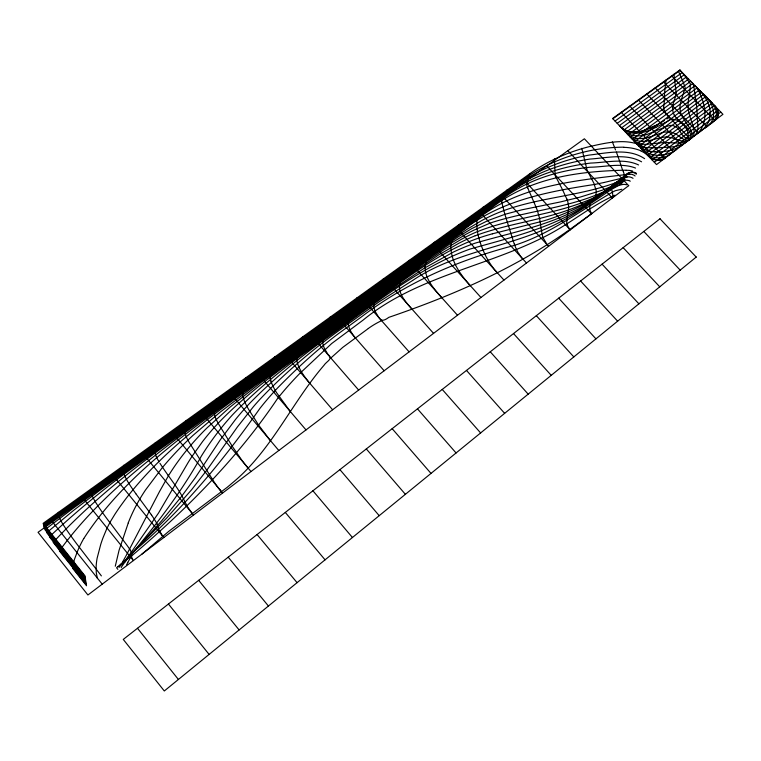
<?xml version="1.0" encoding="UTF-8"?>
<svg xmlns="http://www.w3.org/2000/svg" width="761" height="761" viewBox="0 0 761 761"><rect width="100%" height="100%" fill="white"/><g stroke="black" fill="none" stroke-linecap="round" stroke-linejoin="round"><path stroke-width="1.14" d="M554.417 158.916L555.169 175.601L562.094 188.852M155.044 452.472L155.425 442.56M568.543 209.304L567.592 214.688M186.264 420.405L185.161 431.82A25.417 5.765 53.2 0 0 185.199 433.304M666.103 79.895L664.657 91.643L664.106 104.305A22.155 17.56 32.3 0 0 663.735 105.912M115.272 566.232L119.058 550.298L128.286 522.912M216.4 398.754L214.374 412.31L214.688 415.487A18.53 4.633 53.3 0 0 214.897 416.229L215.04 416.648A18.977 4.747 53.3 0 0 215.487 417.875A18.102 4.528 53.3 0 0 215.782 418.588L218.16 423.306M672.791 104.885L676.31 94.145L674.512 78.497M245.841 377.608L242.711 393.399A29.555 8.086 53.2 0 0 242.626 394.655M274.607 356.947L270.05 377.446M567.506 215.049L566.698 222.583L567.877 226.417L569.856 229.441L592.087 213.365M302.735 336.743L296.685 358.26C296.79 366.45 303.487 375.373 308.814 382.117A28.642 9.113 53.4 0 0 309.727 383.192M528.286 178.131L526.793 185.484A12.889 6.592 54.4 0 0 526.907 185.817L527.392 187.044M528.353 177.893L530.046 173.451M681.39 99.691L683.797 92.138M683.892 91.834L685.176 87.667L682.921 81.408M330.226 316.985L322.683 340.804C322.293 345.77 325.432 350.222 327.934 354.274C333.689 359.059 326.754 360.98 323.901 365.413C291.396 403.121 271.277 450.988 232.181 483.092A317.242 272.942 -4.6 0 1 227.101 487.392L168.828 531.283L141.936 554.113M623.639 180.262A20.804 11.643 53.8 0 1 623.468 180.642C622.374 185.798 615.896 180.1 613.271 184.837C608.458 193.208 616.248 185.779 620.044 185.142A20.176 16.704 32.9 0 1 622.412 184.562L623.192 184.447A8.038 6.64 32.4 0 1 625.095 184.476L626.636 184.799M357.128 297.665L348.49 322.36A14.012 5.013 53.6 0 0 355.52 338.055M130.483 554.683L134.668 550.679M383.439 278.764L374.231 302.983C372.947 306.312 374.488 309.889 375.991 312.866C379.977 318.916 380.595 323.463 388.89 317.327C452.462 295.572 514.883 268.595 569.856 229.441M131.691 554.084L122.892 563.34M409.19 260.272L400.762 280.895C396.043 291.273 404.919 301.109 411.359 308.405M434.388 242.169L426.921 259.349C420.557 273.808 432.752 287.553 441.77 297.684M121.199 567.639L121.446 567.088A10.873 10.226 -24.3 0 1 121.589 566.831L126.916 559.192L132.747 552.534M459.054 224.447L451.33 242.207A39.715 17.826 53.4 0 0 450.883 245.213C450.322 260.909 460.357 274.445 470.288 285.651M483.206 207.097L477.309 219.444A21.812 10.245 53.9 0 0 476.947 221.118C476.11 231.135 479.858 243.13 484.243 252.795A39.23 18.407 53.3 0 0 495.259 270.564M506.874 190.098L501.956 199.896A5.527 2.702 54.4 0 0 501.803 200.685L501.775 201.399A10.407 5.099 54.3 0 0 501.775 201.77M127.877 562.303L126.649 564.7M127.991 562.084L129.551 559.24M125.879 556.091L159.591 491.406L168.495 475.663A243.748 238.374 55.5 0 1 189.413 446.945L192.818 442.94A301.841 290.75 65.9 0 1 206.992 427.92L230.126 407.04L261.813 381.832L413.137 272.124M125.46 556.852L122.825 561.561M83.796 538.522C119.077 483.711 171.976 443.463 223.991 405.546L440.885 248.733L458.151 236.871L471.734 228.623L488.286 220.433L505.247 214.221L521.58 209.884L560.429 201.941L580.139 197.118L602.588 190.088L623.05 181.67M128.257 556.557L158.497 513.076L188.1 462.593A252.909 244.909 53.7 0 1 192.01 456.4L202.597 441.523A270.136 260.642 57.2 0 1 220.091 421.204C240.371 400.391 263.23 382.269 286.478 364.909L390.735 289.332C414.678 272.229 438.831 254.916 465.894 243.016A232.866 208.638 42.3 0 1 492.377 233.827M128.238 556.586L125.47 560.362A25.836 24.428 -24.3 0 0 125.146 560.828M124.775 562.122C153.037 528.924 180.081 494.488 201.265 456.258A304.039 289.351 59.6 0 1 232.2 415.164C253.442 392.781 277.394 373.118 302.107 354.702L389.328 291.501M330.845 358.012L342.783 347.358L368.343 328.505M132.852 552.438L166.982 517.718L191.591 489.742L207.059 469.87L237.403 426.969L253.261 406.878A305.846 288.257 57.2 0 1 259.577 399.706C283.482 374.364 310.069 351.582 338.226 331.073L379.273 301.679L412.605 280.486M126.745 558.488L130.426 554.817L132.747 559.43M124.88 560.296L117.974 566.584M122.768 563.454L119.981 566.213A6.25 5.86 -24.4 0 0 119.03 567.43M134.887 550.479C183.239 509.366 223.487 460.139 259.91 408.41A339.558 316.024 59.2 0 1 277.432 388.129C296.666 368.514 316.899 349.708 338.949 333.251L361.627 316.757C406.326 282.616 458.512 260.1 512.705 245.87C550.155 234.531 580.871 209.931 614.469 191.087A39.049 32.495 33.8 0 1 615.62 190.621L621.832 189.251M616.258 184.485C622.393 180.899 628.082 168.2 636.453 173.299M616.172 184.562C574.926 215.182 519.801 213.527 473.903 233.104A234.569 208.847 42.1 0 0 461.394 239.277L443.739 249.741L422.916 263.943L256.067 384.676L220.053 412.234L193.104 435.292A376.343 356.633 76.1 0 0 173.85 454.536L172.271 456.248A329.304 316.471 74.7 0 0 161.855 468.215L145.465 490.065A170.968 168.98 -4.7 0 0 128.229 522.893M714.427 120.761C720.248 117.327 718.47 108.252 713.361 104.466M614.821 184.048L608.762 188.424M614.898 183.981L626.512 174.041A14.259 11.719 32.6 0 1 629.575 172.538M715.188 120.143L715.245 120.095A12.024 9.474 33 0 0 714.769 105.865M117.698 566.821L116.595 567.773L117.86 569.352M613.908 184.162L614.479 183.705M614.764 183.449L626.341 175.068M613.727 184.314L610.55 186.921M690.655 138.759L691.074 138.359A6.259 4.994 33 0 0 691.892 136.847L692.072 135.858A11.615 9.284 32.8 0 0 691.682 132.281L690.969 130.445A24.362 19.529 32.5 0 0 689.675 128.076L689.485 127.753A47.058 37.983 32 0 0 688.686 126.507L687.877 125.318M714.826 120.447L671.668 75.929M696.267 257.028L164.3 690.978L123.272 639.421L660.053 218.721M691.654 137.998L692.187 137.522A10.435 8.323 32.8 0 0 692.805 136.771A9.084 7.249 32.9 0 0 693.499 135.515L693.775 134.649A16.219 12.947 32.6 0 0 694.099 130.854L693.652 128.143A44.909 36.09 31.7 0 0 692.662 124.823L689.875 116.557A52.167 40.809 34 0 1 688.058 105.969A50.264 39.344 33.9 0 1 688.334 100.88L689.942 90.169A68.794 54.497 29.4 0 0 690.237 87.02L690.398 84.138A11.453 8.989 31.4 0 0 690.398 83.853L684.71 75.739M610.255 187.815L595.016 197.793A166.745 135.173 24.3 0 1 592.21 199.306C555.92 219.549 513.513 221.318 475.216 235.767M693.528 136.58L693.956 136.238A18.521 14.754 32.5 0 0 694.983 135.23A16.266 12.956 32.6 0 0 696.591 132.814L696.686 132.614A23.715 18.901 32.3 0 0 697.951 128.2L696.686 106.407L693.813 86.012A12.908 10.15 31.6 0 0 693.385 84.766M612.9 185.265L619.207 180.633A37.137 30.697 33.6 0 1 621.071 179.51L627.302 176.828M608.895 188.328L611.283 186.502M608.667 188.395L607.392 189.375M608.79 188.3L607.116 189.689M612.653 185.456L611.359 186.445M696.258 134.516C708.9 124.243 705.694 105.037 699.292 92.1A40.428 32.067 31.4 0 0 698.046 89.808L696.971 88.105M699.835 131.805L701.594 130.407A46.649 36.947 31.5 0 0 705.932 125.965C713.114 117.346 710.508 104.818 704.401 96.4A33.265 26.359 32 0 0 702.393 93.66L700.824 91.739A36.309 28.794 31.9 0 0 699.692 90.464L698.265 88.961M607.135 189.565L593.58 198.963A208.162 167.82 22.6 0 1 582.983 204.985L578.645 207.192A258.93 206.374 21 0 1 562.655 214.269L560.572 215.097A276.823 219.606 20.6 0 1 543.706 220.909L492.367 233.817M606.859 189.889L603.511 192.381M704.153 128.533C719.364 120.837 714.179 101.774 702.508 93.308M709.433 124.538C720.857 118.973 716.615 105.075 707.996 98.949M654.346 162.274L720.791 112.095M652.148 159.962L718.641 109.879M647.601 155.206L714.332 105.456M649.951 157.66L716.482 107.672M644.89 152.352L645.556 152.999L712.182 103.249M641.181 148.462L707.835 98.787M643.368 150.764L710.032 101.042M676.672 149.337C669.566 154.673 659.968 156.804 651.368 154.321A18.939 15.268 32 0 1 649.732 153.798L646.232 152.219A18.207 14.668 32 0 1 644.881 151.429L644.767 151.353A18.388 14.82 32 0 1 644.063 150.887L643.169 150.221A17.608 14.202 32 0 1 641.371 148.652L640.8 148.072M665.59 157.727C660.158 161.465 652.291 159.762 647.754 155.358M638.993 146.169L705.732 96.637M683.159 144.428L682.446 144.951A51.501 41.104 31 0 1 654.926 151.734M634.617 141.584L701.452 92.233M703.592 94.431L637.043 144.133A25.084 20.166 31.8 0 0 639.078 146.045L639.316 146.245A18.968 15.287 31.8 0 0 641.951 148.148L642.864 148.69M632.439 139.301L699.311 90.036M630.251 137.009L697.171 87.838M625.894 132.443L692.9 83.444M628.072 134.726L695.031 85.641M603.254 192.571L600.914 194.274M687.668 141.023L687.326 141.27A45.289 36.09 31.3 0 1 685.128 142.716M623.716 130.16L690.76 81.256M686.498 76.88L619.368 125.603L623.449 129.38L629.357 131.558M688.629 79.068L621.547 127.877C627.835 133.204 636.976 132.538 644.424 130.502A63.467 50.511 29.2 0 0 647.031 129.579L655.421 125.793L664.458 120.542M617.2 123.33L684.367 74.692M612.862 118.783L680.115 70.316M615.031 121.056L682.237 72.504M610.018 188.509L608.79 189.375M610.189 188.386L621.214 181.489A17.493 14.449 32.8 0 1 621.556 181.346M679.82 70.022L612.586 118.488L656.543 164.576L722.95 114.312L679.82 70.022L684.244 75.13M600.258 194.749C564.025 222.897 518.108 230.707 475.197 243.13A244.595 219.805 43.6 0 0 453.613 251.958L424.286 268.205L389.489 291.387M600.22 195.52L608.581 189.527M599.953 195.701L599.173 196.271M509.927 192.39C533.537 175.411 562.027 166.583 590.65 163.073C606.298 162.54 623.963 158.041 638.565 164.947M598.507 196.738C561.238 225.836 514.588 236.481 470.098 249.047C432.885 262.326 400.115 285.128 368.153 307.872L323.415 340.348C297.494 359.182 272.771 379.796 250.302 402.674A301.394 285.717 57.9 0 0 235.453 419.539L220.176 439.953L195.263 477.737L181.213 496.876L161.437 521.057L131.653 554.132A21.432 3.177 52.9 0 1 131.415 554.36L130.806 554.493M689.247 139.824L688.829 140.11A12.071 9.636 32.7 0 1 687.64 140.728A8.552 6.83 32.8 0 1 684.89 141.318M413.366 271.962L438.526 255.002L458.655 243.368A226.502 202.226 41.7 0 1 475.206 235.748M669.385 117.375L666.921 118.973M610.693 189.965C588.824 204.68 567.259 220.214 542.65 230.183C499.796 248.267 451.977 253.832 412.69 280.429M610.921 189.822L611.768 189.403L613.185 196.747M670.745 119.458L665.152 122.588M665.085 122.616L656.001 127.315M381.546 320.647L380.348 321.247A95.934 88.314 29.1 0 0 368.314 328.476M655.83 127.401C645.775 132.509 632.343 136.78 622.584 128.97M625.047 179.358L620.986 180.928M657.523 124.671L641.171 131.396A29.337 23.515 30.3 0 1 629.965 131.691M605.727 190.887C570.103 207.667 530.303 210.502 493.109 222.098A188.88 167.192 38.5 0 0 488.724 223.686L473.808 230.193A243.368 216.01 42.7 0 0 465.58 234.493L450.645 243.463L432.971 255.572L242.749 393.152C203.929 421.366 165.422 450.94 134.507 487.963A295.344 287.725 85.2 0 0 124.414 500.681L120.514 506.027A224.314 222.583 -67.6 0 0 114.854 514.341L110.83 520.924A106.198 102.212 -20.1 0 0 106.264 529.932L103.087 537.608A138.207 134.45 -20.8 0 0 100.766 544.305L97.142 558.127A66.673 63.325 -22.5 0 0 96.152 566.384L96.286 572.814L97.465 578.617M606.041 190.754L621.851 183.477M665.085 127.106L646.983 134.488A52.395 41.807 29.8 0 1 644.12 135.182L642.731 135.448A30.174 24.19 30.5 0 1 636.196 135.839L633.713 135.563A14.944 12.033 30.9 0 1 632.21 135.239L631.183 134.944A19.757 15.886 30.8 0 1 628.415 133.86L627.425 133.356A8.257 6.659 30.9 0 1 625 131.51M689.342 139.748L689.162 139.824A6.259 4.994 33 0 1 687.944 140.129M620.843 180.975L618.722 181.717M615.24 182.916L618.55 181.774M614.888 183.049C573.499 198.003 527.773 197.66 487.944 217.351A219.111 192.914 40.6 0 0 481.818 220.509L467.302 229.118L451.682 239.829L199.087 422.355C147.948 459.53 96.818 499.302 59.387 550.907L86.421 584.838M615.031 195.196C590.117 206.164 568.21 225.266 543.392 237.308C484.224 267.149 415.316 277.213 362.892 320.257L331.701 343.525L299.748 373.499A390.764 357.185 61.4 0 0 285.365 389.118A351.449 324.272 58.9 0 0 277.508 398.602C237.717 457.694 187.444 508.434 133.375 554.455A24.98 23.648 -23.7 0 0 129.617 559.021M650.084 136.923L648.172 137.446M650.132 136.913L662.327 132.614A37.812 30.526 33.6 0 1 664.011 132.129L670.622 131.767L676.558 134.374A30.602 24.742 32.7 0 1 677.366 134.982L680.534 137.399M648.096 137.465L645.946 137.941A39.981 32 30.3 0 1 643.511 138.34L642.931 138.407A24.457 19.653 30.8 0 1 636.034 138.264M604.272 182.45L625.704 177.284A7.791 6.411 32.4 0 1 631.849 177.646L632.534 178.026A4.785 3.929 32.4 0 1 633.066 178.321M604.167 182.469L595.254 184.352M595.073 184.381C547.711 191.591 498.341 200.714 460.415 232.428L167.896 443.682C126.887 473.123 87.639 505.333 53.184 542.346L86.278 583.877M629.794 174.107C576.771 180.576 520.048 184.78 476.633 219.644L134.297 466.712C104.504 488.182 76.09 511.592 49.389 536.809L86.136 582.926M670.241 125.508L670.65 125.46A7.857 6.288 32.5 0 1 672.191 125.47A7.325 5.86 32.4 0 1 674.902 126.345L675.292 126.535M645.556 141.166L645.318 141.194A32.314 25.922 30.7 0 1 643.597 141.327L642.969 141.356M689.685 138.426C684.995 139.387 681.913 134.992 680.115 131.349M666.313 137.056L667.121 137.075A16.276 13.118 32.9 0 1 668.605 137.189A21.089 17.018 33 0 1 671.725 137.808A35.738 28.975 33.3 0 1 674.094 138.54L678.374 140.043M626.198 170.169C580.643 171.092 532.633 177.161 495.078 205.251L99.149 490.845L74.102 509.984L46.706 532.662L85.993 581.956M623.934 147.177C588.757 147.254 553.57 158.554 524.643 178.54L43.367 524.519L85.27 577.047M654.945 151.905L654.298 151.867A30.088 24.152 31.6 0 1 651.758 151.582L649.514 151.173A23.039 18.53 31.7 0 1 647.592 150.688L647.497 150.659A18.73 15.087 31.8 0 1 642.855 148.699M686.213 140.053L686.432 140.091A5.346 4.262 33 0 0 687.944 140.129M636.034 138.226L631.307 136.666A19.681 15.829 31 0 1 630.27 136.124A10.977 8.856 31 0 1 627.245 133.946M632.467 174.602L633.723 175.068A3.776 3.101 32.3 0 1 635.074 175.991M629.604 180.909L629.708 180.937A2.882 2.378 32.3 0 1 630.317 181.194M633.846 172.728L634.018 172.795A5.07 4.157 32.3 0 1 636.31 174.231M635.026 139.948L634.874 139.881A14.43 11.634 31.2 0 1 629.813 136.542L629.328 136.038M640.895 150.963L641.713 151.353A17.589 14.354 32.1 0 1 647.697 155.482M678.66 120.162C684.263 124.49 692.691 131.12 690.294 139.025L646.745 93.888M645.556 152.999C651.977 158.488 662.175 159.696 669.309 154.873A24.276 19.548 31.9 0 0 670.146 154.283M634.303 141.242L633.637 140.557M635.559 168.067C621.556 162.55 605.119 167.03 590.327 167.211C560.115 170.226 529.837 178.94 505.038 196.994L72.932 508.453L44.956 529.675L85.85 580.985M641.58 161.808C626.189 153.132 606.812 157.917 590.022 159.068C563.292 163.016 536.99 172.091 514.826 187.777L43.9 526.774L85.565 579.026M644.605 158.669C628.576 147.834 607.335 152.999 589.404 155.054C564.576 159.449 540.443 168.666 519.734 183.163L43.634 525.651L85.413 578.046M663.421 81.874L706.741 126.583M655.116 87.857L698.541 132.785M650.684 152.371C634.179 135.658 608.315 142.326 588.167 146.921C567.259 152.409 547.111 161.218 529.551 173.917L43.101 523.378L85.118 576.048M631.288 138.093L631.839 138.664A18.369 14.792 31.4 0 0 633.609 140.252L633.808 140.414A17.208 13.86 31.4 0 0 636.025 141.927A14.231 11.472 31.4 0 0 641.181 143.953L642.065 144.105A24.485 19.681 31.1 0 0 646.631 144.324L661.661 142.735A72.095 58.968 34.9 0 1 663.078 142.64A57.855 47.182 34.4 0 1 670.127 142.716L680.724 143.125L687.231 141.156A31.448 25.075 31.9 0 0 689.428 139.682M638.308 99.967L681.942 145.351M629.794 106.093L673.542 151.715M621.223 112.267L665.076 158.117M659.996 218.768L696.22 257.075M567.839 150.688L612.358 198.022M643.806 231.458L680.201 270.136M546.74 165.879L591.516 213.803M623.145 247.648L659.749 286.821M525.233 181.375L570.265 229.889M602.075 264.162L638.898 303.829M503.306 197.166L548.595 246.288M580.595 280.999L617.637 321.18M480.952 213.27L526.498 263.011M558.688 298.169L595.949 338.873M692.091 82.616L692.843 83.729A14.478 11.386 31.6 0 1 693.328 84.642M547.083 244.642L542.679 237.004L540.966 227.634M458.151 229.689L503.963 280.077M536.334 315.691L573.813 356.919M497.313 272.771L495.325 270.488M434.902 246.44L480.962 297.484M513.523 333.565L551.23 375.344M591.497 213.774L589.785 209.675L589.756 204.68L591.249 201.189L595.815 196.233L596.301 191.068L593.884 183.239L587.102 170.207L581.775 148.328M411.178 263.534L457.504 315.244M490.255 351.801L528.182 394.15M386.969 280.971L433.551 333.375M466.493 370.426L504.648 413.347M362.255 298.769L409.104 351.877M442.236 389.432L480.619 432.942M337.028 316.937L384.143 370.769M417.466 408.847L456.077 452.966M311.278 335.487L358.65 390.07M392.172 428.681L431.002 473.418M284.966 354.436L332.614 409.779M366.317 448.933L405.385 494.317M258.103 373.794L306.008 429.917M339.91 469.632L379.206 515.673M290.207 411.416L276.509 392.581A34.977 10.397 53.3 0 1 275.805 391.411A29.232 8.656 53.3 0 1 270.792 380.9M230.64 393.57L278.811 450.502M312.914 490.797L352.438 537.513M202.578 413.784L251.016 471.544M285.308 512.429L325.071 559.839M247.962 467.901L244.785 464.001A45.403 11.482 52.9 0 1 241.608 459.891L232.628 446.85L218.274 423.506M173.898 434.445L222.593 493.052M257.085 534.545L297.075 582.669M221.451 491.673L219.805 489.656M144.561 455.582L193.532 515.054M228.214 557.176L268.433 606.032M192.314 513.58L187.491 506.769L182.535 497.104A26.854 5.26 53.1 0 0 180.69 493.708A19.919 3.919 53 0 0 179.606 491.91L179.082 491.064A40.295 7.829 53.1 0 0 174.355 484.025L167.829 474.893M114.559 477.185L163.796 537.561M198.669 580.329L239.125 629.946M83.872 499.292L133.375 560.591M168.438 604.025L209.123 654.412M52.471 521.913L102.231 584.163M137.494 628.282L178.407 679.468M44.157 527.896L85.708 580.015M86.564 585.789L72.628 568.296L73.731 562.493A31.543 29.413 -24.1 0 1 74.35 559.611L77.622 551.002A112.295 107.491 -25.8 0 1 83.767 538.503M101.384 575.896L76.89 544.077A75.187 9.741 53 0 1 72.58 538.255L70.326 535.145A40.485 5.127 53 0 1 65.646 528.419L64.856 527.23A29.527 3.71 53 0 1 62.278 523.226L59.491 518.165L58.321 512.315M122.473 539.273L105.96 517.385A71.325 11.177 53 0 1 103.486 513.96L102.326 512.334A40.029 6.145 53 0 1 97.446 505.142L95.848 502.631A19.51 2.958 53.1 0 1 94.982 501.185L94.44 500.234A25.912 3.938 53.1 0 1 93.146 497.827L92.756 497.019A10.721 1.617 53.1 0 1 92.176 495.344L91.472 488.495M122.511 539.311L126.84 545.104A26.036 3.824 52.8 0 1 127.439 545.932L128.076 546.817A13.508 1.998 52.8 0 1 128.362 547.216L128.685 547.692A10.026 1.493 52.8 0 1 129.77 549.318M162.683 536.201L158.792 529.627A16.618 2.892 52.7 0 1 158.583 529.104L157.717 525.956A19.51 3.377 53 0 0 157.242 524.491L157.061 524.082M150.602 513.713L136.19 494.165M150.754 513.941L151.696 515.264M136.124 494.07L134.25 491.435A52.794 9.57 53.1 0 1 132.395 488.762L131.948 488.115A32.019 5.727 53.1 0 1 127.553 481.285L125.242 476.976M167.8 474.845L166.554 473.104A73.617 15.429 53.1 0 1 165.327 471.363L163.092 468.101A42.511 8.732 53.1 0 1 162.578 467.349M687.468 124.718L684.624 120.514M162.502 467.235L159.943 463.287M212.566 479.506L189.66 443.168A24.323 5.527 53.2 0 1 187.929 440.172L187.634 439.63A19.282 4.366 53.3 0 1 186.816 438.003L186.407 437.109A15.705 3.558 53.3 0 1 185.903 435.844L185.646 435.111A21.394 4.851 53.2 0 1 185.237 433.456M518.831 253.67L519.43 254.612A17.446 8.409 53.1 0 0 522.912 259.092M159.011 461.765L158.697 461.242M158.298 460.567L157.479 459.102A17.36 3.51 53.2 0 1 156.3 456.733M674.284 115.139L673.266 112.78A21.736 17.189 32.6 0 1 672.876 104.913M562.398 189.451L566.859 199.106M678.374 71.058L682.693 80.828M131.244 552.02L131.139 551.782A9.389 1.398 52.8 0 0 129.798 549.366M533.851 202.026L527.944 188.443M534.193 202.787L536.752 208.923A44.804 21.964 54.4 0 1 537.475 210.902L539.711 218.959L540.928 227.301M244.576 401.57L245.822 404.215A41.788 11.539 53.2 0 0 248.714 409.57L258.635 425.133L269.746 439.772A43.444 11.995 53 0 0 270.555 440.743M244.481 401.38L243.092 397.508M527.62 187.615L527.811 188.11M612.339 141.822L615.525 149.907M616.343 152.019L618.474 157.803M514.293 244.11L504.914 214.526L501.88 202.759A10.996 5.384 54.3 0 1 501.784 201.903M618.731 158.564L622.565 170.084A23.515 13.099 53.7 0 1 623.43 171.996M270.849 380.928L270.088 377.798M243.044 397.328L242.635 394.826M673.885 74.293L674.436 77.993M155.044 452.728L155.054 452.766A18.216 3.681 53.2 0 0 156.243 456.571M123.834 465.256L124.072 473.675M688.524 137.227L687.544 130.607L683.873 124.909L677.338 120.267L670.688 118.726L667.292 114.978A19.472 15.42 32.1 0 1 666.902 114.502L666.665 114.198A15.239 12.081 32 0 1 665.685 112.752L664.876 111.344A17.969 14.231 32 0 1 664.334 110.278L664.096 109.67A9.522 7.562 31.9 0 1 663.744 106.121M678.688 120.133A15.952 12.623 32.4 0 1 674.198 115.177M684.691 120.476A33.341 26.226 33.1 0 1 680.334 111.867M680.505 111.857A17.427 13.774 32.7 0 1 680.229 110.545L680.02 108.49A29.926 23.591 33.1 0 1 680.248 104.609L680.382 103.781A61.489 48.247 34.2 0 1 681.399 99.701M694.869 85.47A12.138 9.541 31.9 0 1 695.497 86.164A19.215 15.144 31.8 0 1 696.962 88.105M664.705 158.383A12.309 9.95 32.4 0 1 648.144 155.824M686.194 140.157A13.251 10.549 32.9 0 1 680.581 137.351M634.351 141.204A19.092 15.372 31.6 0 0 641.59 146.426A18.274 14.716 31.5 0 0 647.088 147.653L656.981 147.872L671.468 146.978A41.807 33.322 31.5 0 0 685.242 142.859M684.91 141.46A20.595 16.39 32.6 0 1 678.393 139.967M666.303 136.999A33.513 27.12 33.4 0 0 659.977 137.808L650.712 140.233A55.639 44.404 30 0 1 649.209 140.566L646.336 141.07A32.97 26.445 30.7 0 1 645.661 141.156M642.95 141.289A18.036 14.516 31.1 0 1 635.026 140.081M623.506 172.233A10.178 5.717 53.5 0 1 624.439 175.981L624.391 176.533A19.196 10.749 53.8 0 1 624.296 177.551L624.087 178.797A16.266 9.113 53.7 0 1 623.744 180.015M566.993 199.135A25.646 13.241 54 0 1 568.581 209.342M518.717 253.622A30.25 14.706 53 0 1 514.341 244.119M623.972 147.377A42.511 34.977 32.4 0 1 640.952 150.764M626.246 170.35A17.741 14.602 32.5 0 1 632.591 171.025M629.756 172.519A7.325 6.012 32.3 0 1 633.133 172.5M626.313 175.03A9.455 7.772 32.4 0 1 632.477 174.469M621.794 181.251A18.74 15.477 32.8 0 1 622.888 180.88L624.248 180.509A10.53 8.685 32.5 0 1 625.932 180.214L626.427 180.224A7.182 5.917 32.4 0 1 629.005 180.671M665.162 127.211A27.491 22.079 33.2 0 1 670.203 125.441M675.368 126.421A11.9 9.541 32.4 0 1 680.011 131.377M131.301 552.077A13.26 1.969 52.9 0 1 131.672 554.018M125.299 477.033A15.857 2.806 53.2 0 1 123.976 473.561M151.639 515.273A16.894 2.92 52.9 0 1 157.166 524.148M219.777 489.703A26.616 6.002 52.8 0 1 212.519 479.487M628.691 185.655L87.924 594.988L38.05 532.3L584.372 138.778L628.691 185.655"/></g></svg>
